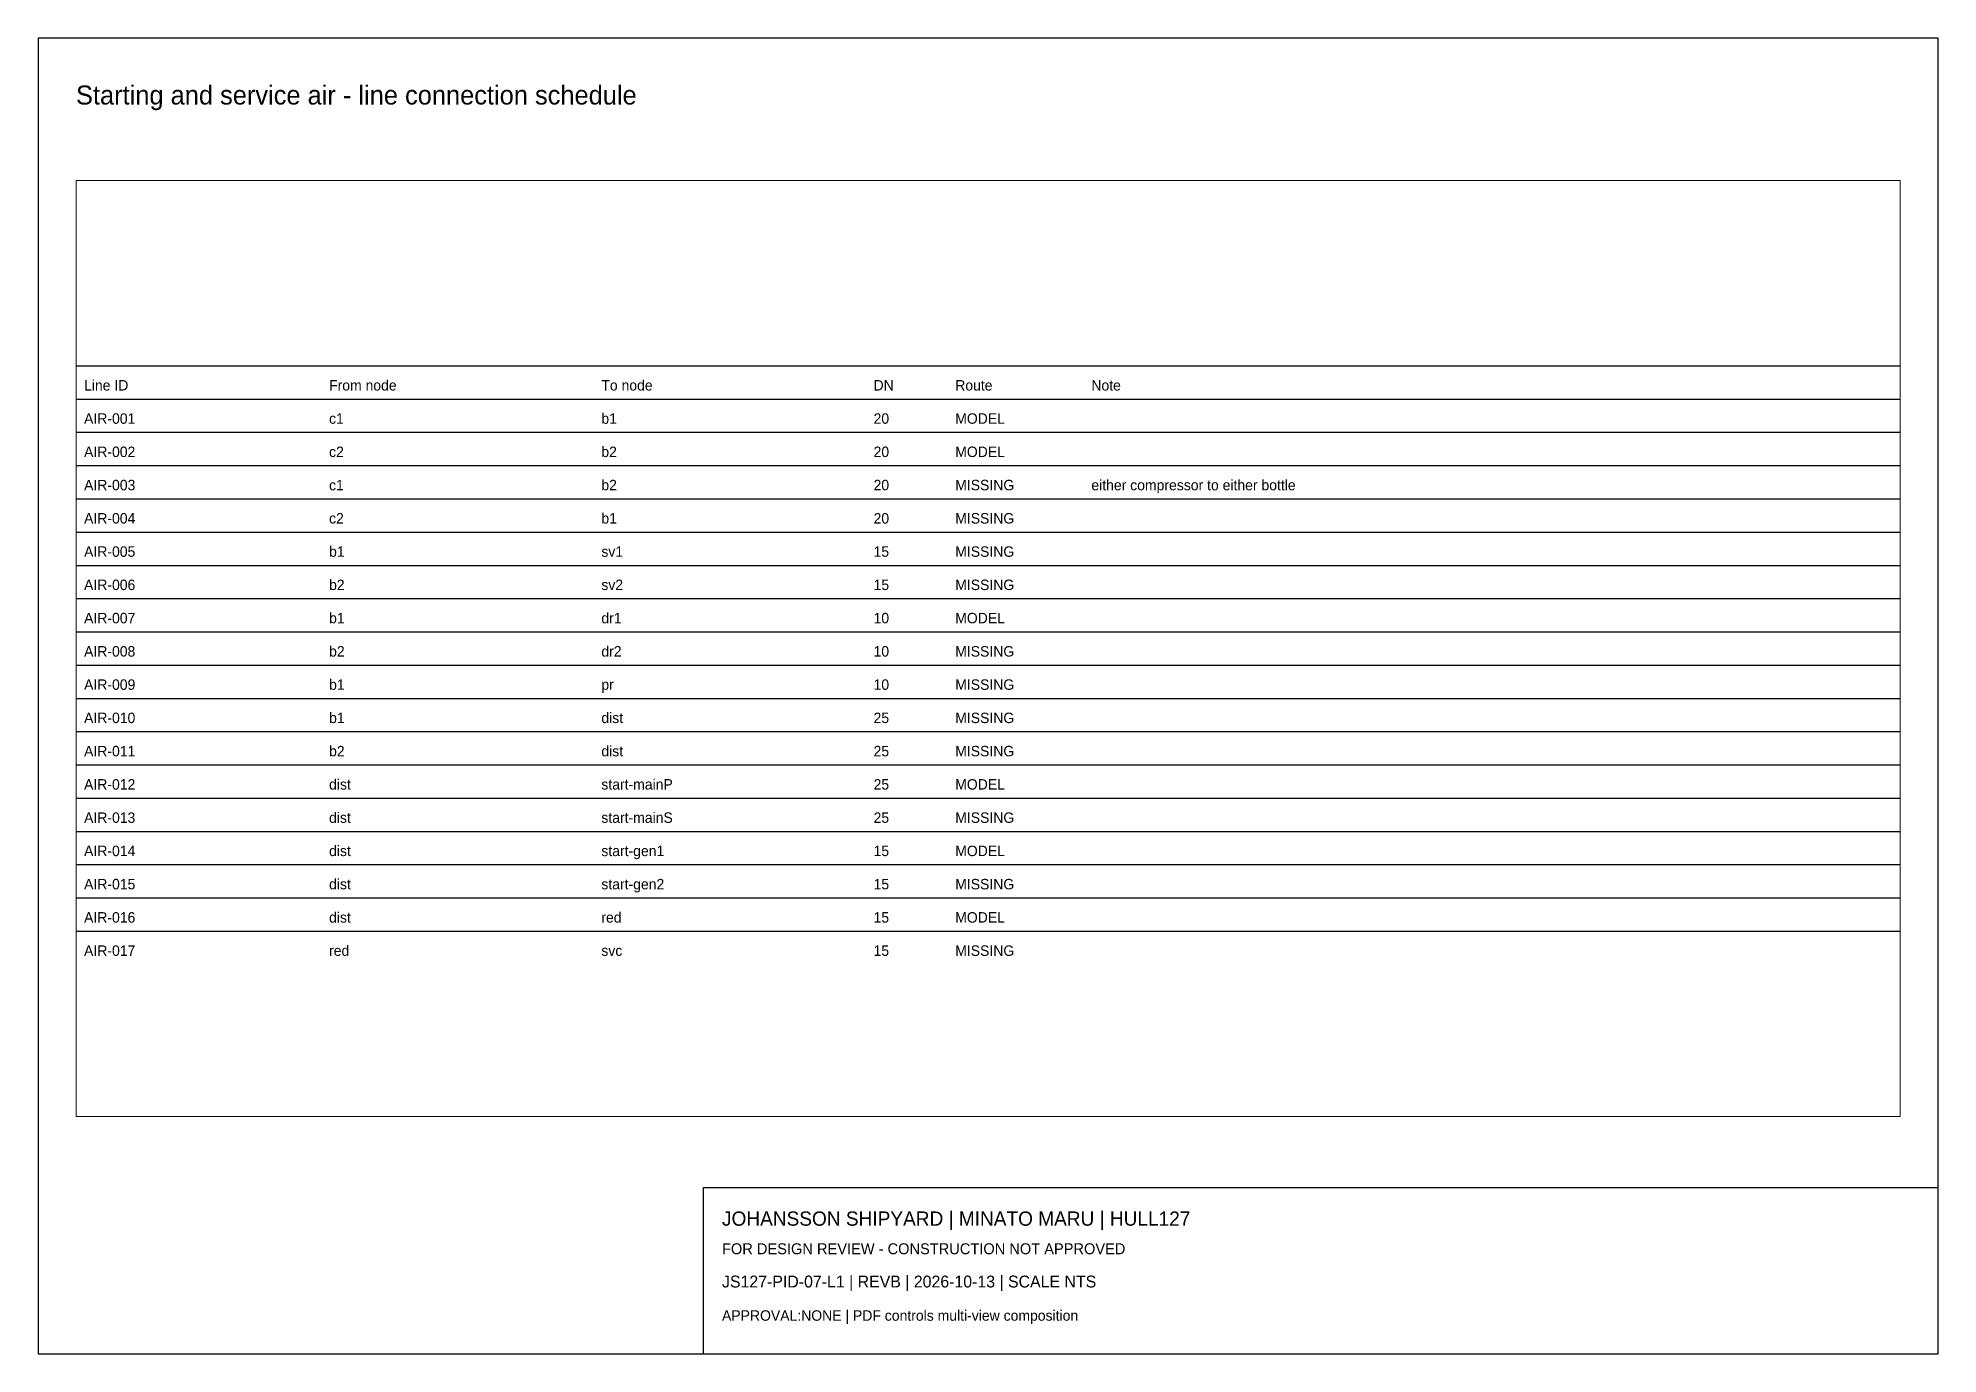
# Paper-space layout 'Layout1' of a CAD drawing. Header units: millimetres. Extents: x 10 to 410, y 10 to 287.
# The model-space entities are those that its viewports show. They can reach past a viewport. Long polylines and large blocks are cut down to what shows.
import ezdxf

# ---------------------------------------------------------------- set-up
doc = ezdxf.new("R2010")
doc.units = ezdxf.units.MM
doc.layers.add('ANNOTATION', color=7, linetype='Continuous')
doc.layers.add('GEOMETRY', color=7, linetype='Continuous')

msp = doc.modelspace()

# ---------------------------------------------------------------- linework, layer by layer
at = {"layer": 'GEOMETRY'}
for p, q in [((18, 249), (402, 249)), ((18, 242), (402, 242)), ((18, 235), (402, 235)), ((18, 228), (402, 228)), ((18, 221), (402, 221)), ((18, 214), (402, 214)), ((18, 207), (402, 207)), ((18, 200), (402, 200)), ((18, 193), (402, 193)), ((18, 186), (402, 186)), ((18, 179), (402, 179)), ((18, 172), (402, 172)), ((18, 165), (402, 165)), ((18, 158), (402, 158)), ((18, 151), (402, 151)), ((18, 144), (402, 144)), ((18, 137), (402, 137)), ((18, 130), (402, 130))]:
    msp.add_line(p, q, dxfattribs=at)

# ---------------------------------------------------------------- texts
at = {"layer": 'ANNOTATION'}
for s, p in [('Line ID', (19.7, 243.8)), ('From node', (71.28, 243.8)), ('To node', (128.6, 243.8)), ('DN', (185.91, 243.8)), ('Route', (203.1, 243.8)), ('Note', (231.76, 243.8)), ('AIR-001', (19.7, 236.8)), ('c1', (71.28, 236.8)), ('b1', (128.6, 236.8)), ('20', (185.91, 236.8)), ('MODEL', (203.1, 236.8)), ('AIR-002', (19.7, 229.8)), ('c2', (71.28, 229.8)), ('b2', (128.6, 229.8)), ('20', (185.91, 229.8)), ('MODEL', (203.1, 229.8)), ('AIR-003', (19.7, 222.8)), ('c1', (71.28, 222.8)), ('b2', (128.6, 222.8)), ('20', (185.91, 222.8)), ('MISSING', (203.1, 222.8)), ('either compressor to either bottle', (231.76, 222.8)), ('AIR-004', (19.7, 215.8)), ('c2', (71.28, 215.8)), ('b1', (128.6, 215.8)), ('20', (185.91, 215.8)), ('MISSING', (203.1, 215.8)), ('AIR-005', (19.7, 208.8)), ('b1', (71.28, 208.8)), ('sv1', (128.6, 208.8)), ('15', (185.91, 208.8)), ('MISSING', (203.1, 208.8)), ('AIR-006', (19.7, 201.8)), ('b2', (71.28, 201.8)), ('sv2', (128.6, 201.8)), ('15', (185.91, 201.8)), ('MISSING', (203.1, 201.8)), ('AIR-007', (19.7, 194.8)), ('b1', (71.28, 194.8)), ('dr1', (128.6, 194.8)), ('10', (185.91, 194.8)), ('MODEL', (203.1, 194.8)), ('AIR-008', (19.7, 187.8)), ('b2', (71.28, 187.8)), ('dr2', (128.6, 187.8)), ('10', (185.91, 187.8)), ('MISSING', (203.1, 187.8)), ('AIR-009', (19.7, 180.8)), ('b1', (71.28, 180.8)), ('pr', (128.6, 180.8)), ('10', (185.91, 180.8)), ('MISSING', (203.1, 180.8)), ('AIR-010', (19.7, 173.8)), ('b1', (71.28, 173.8)), ('dist', (128.6, 173.8)), ('25', (185.91, 173.8)), ('MISSING', (203.1, 173.8)), ('AIR-011', (19.7, 166.8)), ('b2', (71.28, 166.8)), ('dist', (128.6, 166.8)), ('25', (185.91, 166.8)), ('MISSING', (203.1, 166.8)), ('AIR-012', (19.7, 159.8)), ('dist', (71.28, 159.8)), ('start-mainP', (128.6, 159.8)), ('25', (185.91, 159.8)), ('MODEL', (203.1, 159.8)), ('AIR-013', (19.7, 152.8)), ('dist', (71.28, 152.8)), ('start-mainS', (128.6, 152.8)), ('25', (185.91, 152.8)), ('MISSING', (203.1, 152.8)), ('AIR-014', (19.7, 145.8)), ('dist', (71.28, 145.8)), ('start-gen1', (128.6, 145.8)), ('15', (185.91, 145.8)), ('MODEL', (203.1, 145.8)), ('AIR-015', (19.7, 138.8)), ('dist', (71.28, 138.8)), ('start-gen2', (128.6, 138.8)), ('15', (185.91, 138.8)), ('MISSING', (203.1, 138.8)), ('AIR-016', (19.7, 131.8)), ('dist', (71.28, 131.8)), ('red', (128.6, 131.8)), ('15', (185.91, 131.8)), ('MODEL', (203.1, 131.8)), ('AIR-017', (19.7, 124.8)), ('red', (71.28, 124.8)), ('svc', (128.6, 124.8)), ('15', (185.91, 124.8)), ('MISSING', (203.1, 124.8))]:
    msp.add_text(s, height=2.2, dxfattribs=at).set_placement(p)

psp = doc.layouts.get("Layout1")

# ---------------------------------------------------------------- linework, layer by layer
for points in [[(10, 10), (410, 10), (410, 287), (10, 287)], [(150, 10), (410, 10), (410, 45), (150, 45)]]:
    psp.add_lwpolyline(points, close=True)

# ---------------------------------------------------------------- texts
for s, height, p in [('Starting and service air - line connection schedule', 4, (18, 273)), ('JOHANSSON SHIPYARD | MINATO MARU | HULL127', 3, (154, 37)), ('FOR DESIGN REVIEW - CONSTRUCTION NOT APPROVED', 2.3, (154, 31)), ('JS127-PID-07-L1 | REVB | 2026-10-13 | SCALE NTS', 2.5, (154, 24)), ('APPROVAL:NONE | PDF controls multi-view composition', 2.2, (154, 17))]:
    psp.add_text(s, height=height).set_placement(p)

# ---------------------------------------------------------------- viewports
at = {"layer": 'VIEWPORTS'}
psp.add_viewport(center=(210, 158.5), size=(384, 197), view_center_point=(210, 189.5), view_height=197, dxfattribs=at)

doc.saveas('drawing.dxf')
